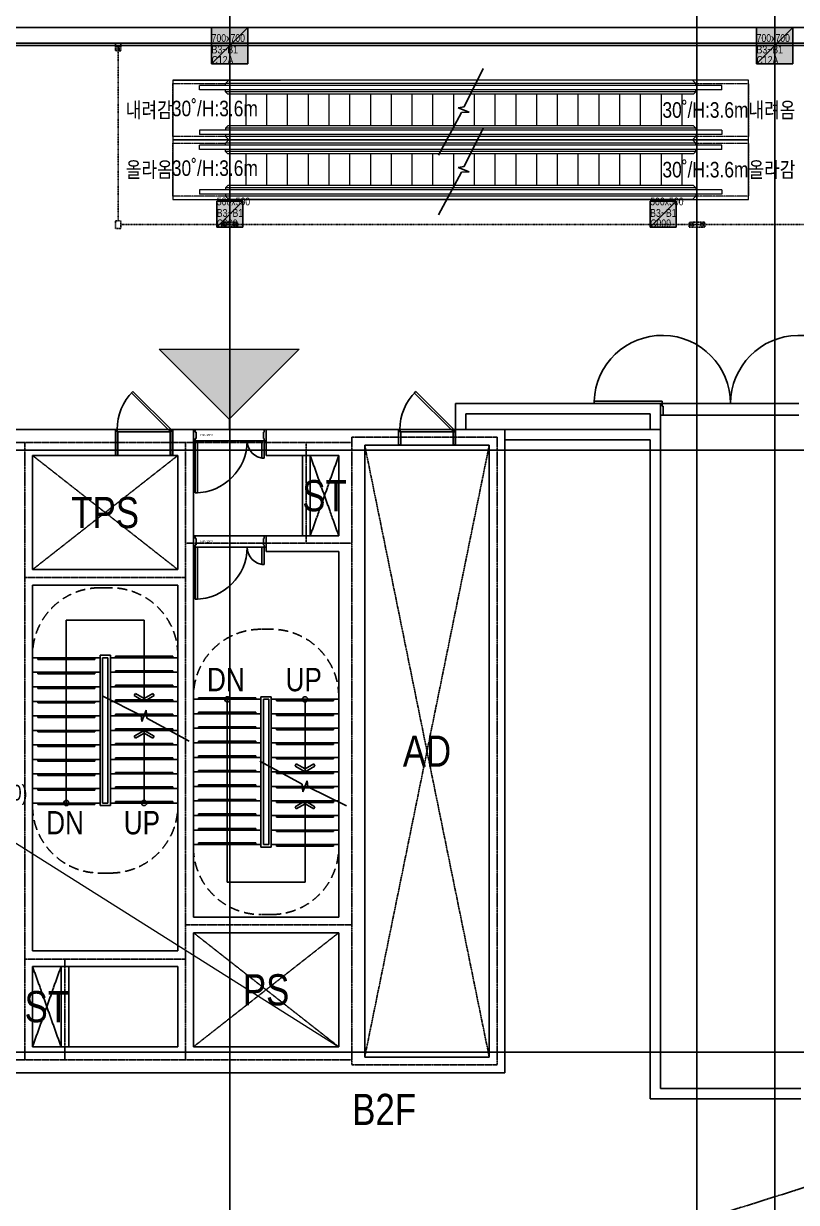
# Model space of a CAD drawing. Header units: millimetres. Extents: x -20379 to 476967, y -520228 to 220376.
# Drawn here: x 306773 to 321663, y -450620 to -427895 of the extents above; entities that cross this region are included whole.
import ezdxf
from ezdxf.enums import TextEntityAlignment as Align

# ---------------------------------------------------------------- set-up
doc = ezdxf.new("R2010")
doc.units = ezdxf.units.MM
doc.header["$MEASUREMENT"] = 0
for name, pattern in [('$0$X-CORE_B2F$0$CEN', [62, 60, -1, 0, -1]), ('$0$X-CORE_B2F$0$CENTER2', [1.125, 0.75, -0.125, 0.125, -0.125]), ('$0$X-CORE_B2F$0$DASHED', [3, 2, -1]), ('$0$X-CORE_B2F$0$HIDDEN', [9.525, 6.35, -3.175]), ('$0$X-F_EXIT_B2F$0$18$0$STYLE_19', [0.83328, 0.41656, -0.41672]), ('$0$X-GRID_B3~B1$0$CENTER2', [1.125, 0.75, -0.125, 0.125, -0.125]), ('$0$X-INT-B2$0$CEN', [62, 60, -1, 0, -1]), ('$0$X-INT-B2$0$HID', [1.5, 1, -0.5])]:
    doc.linetypes.add(name, pattern=pattern)
doc.layers.get('Defpoints').update_dxf_attribs({"color": 145, "lineweight": 9})
doc.layers.add('$0$NDC_S_HATCH MATERIAL', color=8, linetype='Continuous', lineweight=9)
doc.layers.add('$0$X-F_EXIT_B2F$0$X-F_EXIT_B2F$0$TEXT VN1', color=7, linetype='Continuous', lineweight=13)
for name, color, linetype in [('$0$X-COL-B2$0$A-254', 254, 'Continuous'), ('$0$X-COL-B2$0$A-COL', 2, 'Continuous'), ('$0$X-COL-B2$0$A-CON', 2, 'Continuous'), ('$0$X-CORE_B2F$0$A-CEN2', 8, '$0$X-CORE_B2F$0$CENTER2'), ('$0$X-CORE_B2F$0$A-CON', 2, 'Continuous'), ('$0$X-CORE_B2F$0$A-DOOR', 4, 'Continuous'), ('$0$X-CORE_B2F$0$A-DOORF', 9, 'Continuous'), ('$0$X-CORE_B2F$0$A-ELE4', 8, 'Continuous'), ('$0$X-CORE_B2F$0$A-HR', 6, 'Continuous'), ('$0$X-CORE_B2F$0$A-OPEN1', 1, '$0$X-CORE_B2F$0$CEN'), ('$0$X-CORE_B2F$0$A-OPEN2', 9, '$0$X-CORE_B2F$0$DASHED'), ('$0$X-CORE_B2F$0$A-STR', 4, 'Continuous'), ('$0$X-CORE_B2F$0$A-SYM', 7, 'Continuous'), ('$0$X-CORE_B2F$0$A-WALD', 7, 'Continuous'), ('$0$X-F_EXIT_B2F$0$A-FSD', 4, 'Continuous'), ('$0$X-F_EXIT_B2F$0$A-SHUTTER', 4, 'Continuous'), ('$0$X-F_EXIT_B2F$0$A-WALD', 7, 'Continuous'), ('$0$X-F_EXIT_B2F$0$X-F_EXIT_B2F$0$F_exit', 3, 'Continuous'), ('$0$X-GRID_B3~B1$0$A-CEN1', 1, '$0$X-GRID_B3~B1$0$CENTER2'), ('$0$X-INT-B2$0$A-OPEN1', 1, '$0$X-INT-B2$0$CEN'), ('$0$X-INT-B2$0$A-SYM', 7, 'Continuous'), ('$0$X-INT-B2$0$A-WALB', 3, 'Continuous')]:
    doc.layers.add(name, color=color, linetype=linetype)
doc.styles.add('$0$X-COL-B2$0$Hrtext', font='arial.ttf', dxfattribs={"width": 0.8})
doc.styles.add('$0$X-CORE_B2F$0$$0$X-PLAN$0$Standard', font='')
doc.styles.add('$0$X-CORE_B2F$0$Hrtext', font='arial.ttf', dxfattribs={"width": 0.8})
doc.styles.add('$0$X-GRID_B3~B1$0$Heerim', font='', dxfattribs={"width": 0.8})
doc.styles.add('$0$X-INT-B2$0$Hrtext', font='arial.ttf', dxfattribs={"width": 0.8})
doc.styles.get('$0$X-CORE_B2F$0$$0$X-PLAN$0$Standard').set_extended_font_data('DotumChe')
doc.styles.get('$0$X-GRID_B3~B1$0$Heerim').set_extended_font_data('Dotum')

# ---------------------------------------------------------------- blocks, each defined once
blk = doc.blocks.new('$0$258')
at = {"layer": '$0$X-COL-B2$0$A-254'}
h = blk.add_hatch(color=256, dxfattribs=at)
h.dxf.hatch_style = 1
h.paths.add_polyline_path([(409397, -114681), (408697, -114681), (408697, -115381), (409397, -115381)])
h = blk.add_hatch(color=256, dxfattribs=at)
h.dxf.hatch_style = 1
h.paths.add_polyline_path([(419897, -114681), (419197, -114681), (419197, -115381), (419897, -115381)])
h = blk.add_hatch(color=256, dxfattribs=at)
h.dxf.hatch_style = 1
h.paths.add_polyline_path([(409297, -118031), (408797, -118031), (408797, -118531), (409297, -118531)])
h = blk.add_hatch(color=256, dxfattribs=at)
h.dxf.hatch_style = 1
h.paths.add_polyline_path([(417647, -118031), (417147, -118031), (417147, -118531), (417647, -118531)])
at = {"layer": '$0$X-F_EXIT_B2F$0$X-F_EXIT_B2F$0$F_exit', "true_color": 0xb56bff}
h = blk.add_hatch(color=191, dxfattribs=at)
h.dxf.hatch_style = 1
h.paths.add_polyline_path([(409037, -122231), (407687, -120881), (410387, -120881)])
at = {"layer": '$0$X-COL-B2$0$A-COL'}
for p, q in [((409397, -114681), (408697, -114681)), ((408697, -114681), (408697, -115381)), ((409397, -115381), (409397, -114681)), ((419897, -114681), (419197, -114681)), ((419197, -114681), (419197, -115381)), ((419897, -115381), (419897, -114681)), ((408697, -115381), (409397, -115381)), ((419197, -115381), (419897, -115381)), ((409297, -118031), (408797, -118031)), ((408797, -118031), (408797, -118531)), ((409297, -118531), (409297, -118031)), ((417647, -118031), (417147, -118031)), ((417147, -118031), (417147, -118531)), ((417647, -118531), (417647, -118031)), ((408797, -118531), (409297, -118531)), ((417147, -118531), (417647, -118531))]:
    blk.add_line(p, q, dxfattribs=at)
at = {"layer": '$0$X-COL-B2$0$A-CON', "ltscale": 10}
for p, q in [((403647, -114681), (423647, -114681)), ((403347, -114981), (423947, -114981))]:
    blk.add_line(p, q, dxfattribs=at)
at = {"layer": '$0$X-CORE_B2F$0$A-CEN2'}
for p, q in [((411397, -122681), (402097, -122681)), ((405097, -134581), (405097, -122681)), ((408197, -134581), (408197, -122681)), ((410522, -122681), (410522, -124621)), ((411397, -122581), (411397, -134681)), ((414197, -122581), (411397, -122581)), ((414197, -122581), (414197, -134681)), ((411397, -124621), (408197, -124621)), ((405097, -125281), (408197, -125281)), ((408197, -131981), (411397, -131981)), ((405097, -132641), (408197, -132641)), ((405872, -134581), (405872, -132641)), ((402097, -134581), (411397, -134581)), ((414197, -134681), (411397, -134681))]:
    blk.add_line(p, q, dxfattribs=at)
at = {"layer": '$0$X-CORE_B2F$0$A-CON', "ltscale": 10}
for p, q in [((401947, -122431), (406844, -122431)), ((406844, -122931), (406844, -122431)), ((407947, -122431), (408347, -122431)), ((407947, -122931), (407947, -122431)), ((408347, -131831), (408347, -122431)), ((409747, -122431), (412297, -122431)), ((409747, -122931), (409747, -122431)), ((412297, -122731), (412297, -122431)), ((413397, -122431), (414347, -122431)), ((413397, -122731), (413397, -122431)), ((414347, -122431), (414347, -134831)), ((406844, -122931), (405247, -122931)), ((405247, -122931), (405247, -125131)), ((408047, -122931), (407947, -122931)), ((408047, -125131), (408047, -122931)), ((409747, -122931), (411147, -122931)), ((411147, -122931), (411147, -124481)), ((411647, -122731), (411647, -134531)), ((412297, -122731), (411647, -122731)), ((414047, -122731), (413397, -122731)), ((414047, -122731), (414047, -134531)), ((411147, -124481), (409747, -124481)), ((409747, -124781), (409747, -124481)), ((411147, -124781), (409747, -124781)), ((411147, -124781), (411147, -131831)), ((405247, -125131), (408047, -125131)), ((405247, -125431), (405247, -132481)), ((405247, -125431), (408047, -125431)), ((408047, -132481), (408047, -125431)), ((408347, -131831), (411147, -131831)), ((408347, -134331), (408347, -132131)), ((408347, -132131), (411147, -132131)), ((411147, -132131), (411147, -134331)), ((405247, -132481), (408047, -132481)), ((405247, -132781), (405247, -134331)), ((405247, -132781), (408047, -132781)), ((408047, -134331), (408047, -132781)), ((405247, -134331), (408047, -134331)), ((408347, -134331), (411147, -134331)), ((414047, -134531), (411647, -134531)), ((414347, -134831), (401947, -134831))]:
    blk.add_line(p, q, dxfattribs=at)
at = {"layer": '$0$X-CORE_B2F$0$A-DOOR'}
for p, q in [((407153, -121724), (407181, -121695)), ((407888, -122459), (407153, -121724)), ((407181, -121695), (407916, -122431)), ((412603, -121724), (412631, -121695)), ((413338, -122459), (412603, -121724)), ((412631, -121695), (413366, -122431)), ((406847, -122446), (406847, -122431)), ((406847, -122431), (406877, -122431)), ((406848, -122446), (406847, -122446)), ((406875, -122432), (406848, -122432)), ((406848, -122432), (406848, -122446)), ((406848, -122446), (406848, -122446)), ((406848, -122446), (406848, -122446)), ((406875, -122477), (406875, -122432)), ((406890, -122477), (406875, -122477)), ((406877, -122431), (406877, -122476)), ((406877, -122476), (406892, -122476)), ((406890, -122929), (406890, -122477)), ((406892, -122476), (406892, -122931)), ((407916, -122431), (407888, -122459)), ((407916, -122476), (407901, -122476)), ((407901, -122476), (407901, -122931)), ((407903, -122929), (407903, -122477)), ((407903, -122477), (407918, -122477)), ((407947, -122431), (407916, -122431)), ((407916, -122431), (407916, -122476)), ((407918, -122477), (407918, -122432)), ((407918, -122432), (407945, -122432)), ((407945, -122432), (407945, -122446)), ((407945, -122446), (407945, -122446)), ((407945, -122446), (407945, -122446)), ((407945, -122446), (407947, -122446)), ((407947, -122446), (407947, -122431)), ((408347, -122431), (408382, -122431)), ((408347, -122651), (408347, -122431)), ((408382, -122431), (408382, -122481)), ((408382, -122481), (408397, -122481)), ((408397, -122481), (408397, -122601)), ((409712, -122481), (409697, -122481)), ((409697, -122481), (409697, -122601)), ((409747, -122431), (409712, -122431)), ((409712, -122431), (409712, -122481)), ((409747, -122651), (409747, -122431)), ((412297, -122446), (412297, -122431)), ((412297, -122431), (412327, -122431)), ((412298, -122446), (412297, -122446)), ((412325, -122432), (412298, -122432)), ((412298, -122432), (412298, -122446)), ((412298, -122446), (412298, -122446)), ((412298, -122446), (412298, -122446)), ((412325, -122477), (412325, -122432)), ((412340, -122477), (412325, -122477)), ((412327, -122431), (412327, -122476)), ((412327, -122476), (412342, -122476)), ((412340, -122729), (412340, -122477)), ((412342, -122476), (412342, -122731)), ((413366, -122431), (413338, -122459)), ((413366, -122476), (413351, -122476)), ((413351, -122476), (413351, -122731)), ((413353, -122729), (413353, -122477)), ((413353, -122477), (413368, -122477)), ((413397, -122431), (413366, -122431)), ((413366, -122431), (413366, -122476)), ((413368, -122477), (413368, -122432)), ((413368, -122432), (413395, -122432)), ((413395, -122432), (413395, -122446)), ((413395, -122446), (413395, -122446)), ((413395, -122446), (413395, -122446)), ((413395, -122446), (413397, -122446)), ((413397, -122446), (413397, -122431)), ((408382, -122651), (408347, -122651)), ((408397, -122601), (408382, -122601)), ((408382, -122601), (408382, -122651)), ((408382, -122651), (408427, -122651)), ((408382, -123651), (408382, -122651)), ((408427, -122651), (408427, -123651)), ((409667, -122651), (409712, -122651)), ((409667, -122981), (409667, -122651)), ((409697, -122601), (409712, -122601)), ((409712, -122601), (409712, -122651)), ((409712, -122651), (409747, -122651)), ((409712, -122651), (409712, -122981)), ((406847, -122931), (406847, -122916)), ((406847, -122916), (406848, -122916)), ((406892, -122931), (406847, -122931)), ((406848, -122916), (406848, -122916)), ((406848, -122916), (406848, -122916)), ((406848, -122916), (406848, -122929)), ((406848, -122929), (406890, -122929)), ((407901, -122931), (407947, -122931)), ((407945, -122929), (407903, -122929)), ((407947, -122916), (407945, -122916)), ((407945, -122916), (407945, -122916)), ((407945, -122916), (407945, -122916)), ((407945, -122916), (407945, -122929)), ((407947, -122931), (407947, -122916)), ((412297, -122731), (412297, -122716)), ((412297, -122716), (412298, -122716)), ((412342, -122731), (412297, -122731)), ((412298, -122716), (412298, -122716)), ((412298, -122716), (412298, -122716)), ((412298, -122716), (412298, -122729)), ((412298, -122729), (412340, -122729)), ((413351, -122731), (413397, -122731)), ((413395, -122729), (413353, -122729)), ((413397, -122716), (413395, -122716)), ((413395, -122716), (413395, -122716)), ((413395, -122716), (413395, -122716)), ((413395, -122716), (413395, -122729)), ((413397, -122731), (413397, -122716)), ((409712, -122981), (409667, -122981)), ((408427, -123651), (408382, -123651)), ((408347, -124481), (408382, -124481)), ((408347, -124701), (408347, -124481)), ((408382, -124481), (408382, -124531)), ((408382, -124531), (408397, -124531)), ((408397, -124531), (408397, -124651)), ((409712, -124531), (409697, -124531)), ((409697, -124531), (409697, -124651)), ((409747, -124481), (409712, -124481)), ((409712, -124481), (409712, -124531)), ((409747, -124701), (409747, -124481)), ((408382, -124701), (408347, -124701)), ((408397, -124651), (408382, -124651)), ((408382, -124651), (408382, -124701)), ((408382, -124701), (408427, -124701)), ((408382, -125701), (408382, -124701)), ((408427, -124701), (408427, -125701)), ((409667, -124701), (409712, -124701)), ((409667, -125031), (409667, -124701)), ((409697, -124651), (409712, -124651)), ((409712, -124651), (409712, -124701)), ((409712, -124701), (409747, -124701)), ((409712, -124701), (409712, -125031)), ((409712, -125031), (409667, -125031)), ((408427, -125701), (408382, -125701))]:
    blk.add_line(p, q, dxfattribs=at)
at = {"layer": '$0$X-CORE_B2F$0$A-DOOR', "color": 8}
for p, q in [((406848, -122929), (406848, -122432)), ((406848, -122432), (406867, -122432)), ((406867, -122434), (406850, -122434)), ((406850, -122434), (406850, -122928)), ((406867, -122432), (406867, -122434)), ((406877, -122431), (407916, -122431)), ((407901, -122476), (406892, -122476)), ((407945, -122432), (407926, -122432)), ((407926, -122432), (407926, -122434)), ((407926, -122434), (407943, -122434)), ((407943, -122434), (407943, -122928)), ((407945, -122929), (407945, -122432)), ((412298, -122729), (412298, -122432)), ((412298, -122432), (412317, -122432)), ((412317, -122434), (412300, -122434)), ((412300, -122434), (412300, -122728)), ((412317, -122432), (412317, -122434)), ((412327, -122431), (413366, -122431)), ((413351, -122476), (412342, -122476)), ((413395, -122432), (413376, -122432)), ((413376, -122432), (413376, -122434)), ((413376, -122434), (413393, -122434)), ((413393, -122434), (413393, -122728)), ((413395, -122729), (413395, -122432)), ((406867, -122929), (406848, -122929)), ((406850, -122928), (406867, -122928)), ((406867, -122928), (406867, -122929)), ((406892, -122931), (407901, -122931)), ((407943, -122928), (407926, -122928)), ((407926, -122928), (407926, -122929)), ((407926, -122929), (407945, -122929)), ((412317, -122729), (412298, -122729)), ((412300, -122728), (412317, -122728)), ((412317, -122728), (412317, -122729)), ((412342, -122731), (413351, -122731)), ((413393, -122728), (413376, -122728)), ((413376, -122728), (413376, -122729)), ((413376, -122729), (413395, -122729))]:
    blk.add_line(p, q, dxfattribs=at)
for centre in [(407916, -122431), (413366, -122431)]:
    blk.add_arc(centre, 1040, 135, 180, dxfattribs=at)
at = {"layer": '$0$X-CORE_B2F$0$A-DOORF'}
for centre, radius, start, end in [((408382, -122651), 1000, 270, 360), ((409712, -122651), 330, 180, 270), ((408382, -124701), 1000, 270, 360), ((409712, -124701), 330, 180, 270)]:
    blk.add_arc(centre, radius, start, end, dxfattribs=at)
at = {"layer": '$0$X-CORE_B2F$0$A-ELE4'}
for p, q in [((408382, -122431), (409712, -122431)), ((408382, -122651), (409712, -122651)), ((408382, -124481), (409712, -124481)), ((408382, -124701), (409712, -124701)), ((406847, -126831), (406847, -126801)), ((406847, -126801), (407947, -126801)), ((407947, -126801), (407947, -126831)), ((405347, -126861), (405347, -126831)), ((406447, -126861), (405347, -126861)), ((406447, -126831), (406447, -126861)), ((405347, -127141), (405347, -127111)), ((406447, -127141), (405347, -127141)), ((406447, -127111), (406447, -127141)), ((406847, -127111), (406847, -127081)), ((406847, -127081), (407947, -127081)), ((407947, -127081), (407947, -127111)), ((405347, -127421), (405347, -127391)), ((406447, -127421), (405347, -127421)), ((406447, -127391), (406447, -127421)), ((406847, -127391), (406847, -127361)), ((406847, -127361), (407947, -127361)), ((407947, -127361), (407947, -127391)), ((405347, -127701), (405347, -127671)), ((406447, -127701), (405347, -127701)), ((406447, -127671), (406447, -127701)), ((406847, -127671), (406847, -127641)), ((406847, -127641), (407947, -127641)), ((407947, -127641), (407947, -127671)), ((409547, -127601), (408447, -127601)), ((408447, -127601), (408447, -127631)), ((409547, -127631), (409547, -127601)), ((409947, -127631), (409947, -127661)), ((409947, -127661), (411047, -127661)), ((411047, -127661), (411047, -127631)), ((406847, -127951), (406847, -127921)), ((406847, -127921), (407947, -127921)), ((407947, -127921), (407947, -127951)), ((409547, -127881), (408447, -127881)), ((408447, -127881), (408447, -127911)), ((409547, -127911), (409547, -127881)), ((409947, -127911), (409947, -127941)), ((409947, -127941), (411047, -127941)), ((411047, -127941), (411047, -127911)), ((405347, -127981), (405347, -127951)), ((406447, -127981), (405347, -127981)), ((406447, -127951), (406447, -127981)), ((409547, -128161), (408447, -128161)), ((408447, -128161), (408447, -128191)), ((409547, -128191), (409547, -128161)), ((405347, -128261), (405347, -128231)), ((406447, -128261), (405347, -128261)), ((406447, -128231), (406447, -128261)), ((406847, -128231), (406847, -128201)), ((406847, -128201), (407947, -128201)), ((407947, -128201), (407947, -128231)), ((409947, -128191), (409947, -128221)), ((409947, -128221), (411047, -128221)), ((411047, -128221), (411047, -128191)), ((405347, -128541), (405347, -128511)), ((406447, -128541), (405347, -128541)), ((406447, -128511), (406447, -128541)), ((406847, -128511), (406847, -128481)), ((406847, -128481), (407947, -128481)), ((407947, -128481), (407947, -128511)), ((409547, -128441), (408447, -128441)), ((408447, -128441), (408447, -128471)), ((409547, -128471), (409547, -128441)), ((409947, -128471), (409947, -128501)), ((409947, -128501), (411047, -128501)), ((411047, -128501), (411047, -128471)), ((405347, -128821), (405347, -128791)), ((406447, -128821), (405347, -128821)), ((406447, -128791), (406447, -128821)), ((406847, -128791), (406847, -128761)), ((406847, -128761), (407947, -128761)), ((407947, -128761), (407947, -128791)), ((409547, -128721), (408447, -128721)), ((408447, -128721), (408447, -128751)), ((409547, -128751), (409547, -128721)), ((409947, -128751), (409947, -128781)), ((409947, -128781), (411047, -128781)), ((411047, -128781), (411047, -128751)), ((405347, -129101), (405347, -129071)), ((406447, -129071), (406447, -129101)), ((406847, -129071), (406847, -129041)), ((406847, -129041), (407947, -129041)), ((407947, -129041), (407947, -129071)), ((409547, -129001), (408447, -129001)), ((408447, -129001), (408447, -129031)), ((409547, -129031), (409547, -129001)), ((409947, -129031), (409947, -129061)), ((409947, -129061), (411047, -129061)), ((411047, -129061), (411047, -129031)), ((406447, -129101), (405347, -129101)), ((409547, -129281), (408447, -129281)), ((408447, -129281), (408447, -129311)), ((409547, -129311), (409547, -129281)), ((405347, -129381), (405347, -129351)), ((406447, -129381), (405347, -129381)), ((406447, -129351), (406447, -129381)), ((406847, -129351), (406847, -129321)), ((406847, -129321), (407947, -129321)), ((407947, -129321), (407947, -129351)), ((409947, -129311), (409947, -129341)), ((409947, -129341), (411047, -129341)), ((411047, -129341), (411047, -129311)), ((405347, -129661), (405347, -129631)), ((406447, -129661), (405347, -129661)), ((406447, -129631), (406447, -129661)), ((406847, -129631), (406847, -129601)), ((406847, -129601), (407947, -129601)), ((407947, -129601), (407947, -129631)), ((409547, -129561), (408447, -129561)), ((408447, -129561), (408447, -129591)), ((409547, -129591), (409547, -129561)), ((409947, -129591), (409947, -129621)), ((409947, -129621), (411047, -129621)), ((411047, -129621), (411047, -129591)), ((409547, -129841), (408447, -129841)), ((408447, -129841), (408447, -129871)), ((409547, -129871), (409547, -129841)), ((409947, -129871), (409947, -129901)), ((409947, -129901), (411047, -129901)), ((411047, -129901), (411047, -129871)), ((409547, -130121), (408447, -130121)), ((408447, -130121), (408447, -130151)), ((409547, -130151), (409547, -130121)), ((409947, -130151), (409947, -130181)), ((409947, -130181), (411047, -130181)), ((411047, -130181), (411047, -130151)), ((409547, -130401), (408447, -130401)), ((408447, -130401), (408447, -130431)), ((409547, -130431), (409547, -130401)), ((409947, -130431), (409947, -130461)), ((411047, -130461), (411047, -130431)), ((409947, -130461), (411047, -130461))]:
    blk.add_line(p, q, dxfattribs=at)
at = {"layer": '$0$X-CORE_B2F$0$A-HR'}
for p, q in [((406547, -129681), (406547, -126781)), ((406747, -126781), (406547, -126781)), ((406747, -126781), (406747, -129681)), ((406597, -126831), (406597, -129631)), ((406597, -126831), (406697, -126831)), ((406697, -129631), (406697, -126831)), ((409647, -127581), (409847, -127581)), ((409647, -127581), (409647, -130481)), ((409697, -130431), (409697, -127631)), ((409697, -127631), (409797, -127631)), ((409797, -127631), (409797, -130431)), ((409847, -130481), (409847, -127581)), ((406547, -129681), (406747, -129681)), ((406597, -129631), (406697, -129631)), ((409697, -130431), (409797, -130431)), ((409847, -130481), (409647, -130481))]:
    blk.add_line(p, q, dxfattribs=at)
at = {"layer": '$0$X-CORE_B2F$0$A-OPEN1'}
for p, q in [((411147, -124481), (410597, -122931)), ((410597, -124481), (411147, -122931)), ((405247, -132781), (405797, -134331)), ((405797, -132781), (405247, -134331))]:
    blk.add_line(p, q, dxfattribs=at)
at = {"layer": '$0$X-CORE_B2F$0$A-OPEN2'}
for p, q in [((405247, -125131), (408047, -122931)), ((408047, -125131), (405247, -122931)), ((414047, -122731), (411647, -134531)), ((414047, -134531), (411647, -122731)), ((411147, -132131), (408347, -134331)), ((411147, -134331), (408347, -132131))]:
    blk.add_line(p, q, dxfattribs=at)
at = {"layer": '$0$X-CORE_B2F$0$A-STR', "color": 8, "linetype": '$0$X-CORE_B2F$0$HIDDEN', "ltscale": 30}
for p, q in [((406747, -125481), (406547, -125481)), ((409847, -126281), (409647, -126281)), ((406747, -130981), (406547, -130981)), ((409847, -131781), (409647, -131781))]:
    blk.add_line(p, q, dxfattribs=at)
at = {"layer": '$0$X-CORE_B2F$0$A-STR'}
for p, q in [((405247, -126831), (406547, -126831)), ((408047, -126831), (406747, -126831)), ((405247, -127111), (406547, -127111)), ((408047, -127111), (406747, -127111)), ((405247, -127391), (406547, -127391)), ((408047, -127391), (406747, -127391)), ((405247, -127671), (406547, -127671)), ((408047, -127671), (406747, -127671)), ((408347, -127631), (409647, -127631)), ((411147, -127631), (409847, -127631)), ((408347, -127911), (409647, -127911)), ((411147, -127911), (409847, -127911)), ((405247, -127951), (406547, -127951)), ((408047, -127951), (406747, -127951)), ((405247, -128231), (406547, -128231)), ((408047, -128231), (406747, -128231)), ((408347, -128191), (409647, -128191)), ((411147, -128191), (409847, -128191)), ((405247, -128511), (406547, -128511)), ((408047, -128511), (406747, -128511)), ((408347, -128471), (409647, -128471)), ((411147, -128471), (409847, -128471)), ((405247, -128791), (406547, -128791)), ((408047, -128791), (406747, -128791)), ((408347, -128751), (409647, -128751)), ((411147, -128751), (409847, -128751)), ((405247, -129071), (406547, -129071)), ((408047, -129071), (406747, -129071)), ((408347, -129031), (409647, -129031)), ((411147, -129031), (409847, -129031)), ((405247, -129351), (406547, -129351)), ((408047, -129351), (406747, -129351)), ((408347, -129311), (409647, -129311)), ((411147, -129311), (409847, -129311)), ((405247, -129631), (406547, -129631)), ((408047, -129631), (406747, -129631)), ((408347, -129591), (409647, -129591)), ((411147, -129591), (409847, -129591)), ((408347, -129871), (409647, -129871)), ((411147, -129871), (409847, -129871)), ((408347, -130151), (409647, -130151)), ((411147, -130151), (409847, -130151)), ((408347, -130431), (409647, -130431)), ((411147, -130431), (409847, -130431))]:
    blk.add_line(p, q, dxfattribs=at)
at = {"layer": '$0$X-CORE_B2F$0$A-STR', "color": 8, "linetype": '$0$X-CORE_B2F$0$HIDDEN', "ltscale": 30}
for centre, start, end in [((406547, -126781), 90, 180), ((406747, -126781), 0, 90), ((409647, -127581), 90, 180), ((409847, -127581), 0, 90), ((406547, -129681), 180, 270), ((406747, -129681), 270, 0), ((409647, -130481), 180, 270), ((409847, -130481), 270, 0)]:
    blk.add_arc(centre, 1300, start, end, dxfattribs=at)
at = {"layer": '$0$X-CORE_B2F$0$A-SYM'}
for p, q in [((405897, -129631), (405897, -126106)), ((405897, -126106), (407397, -126106)), ((407397, -126106), (407397, -127671)), ((406600, -127574), (407339, -127941)), ((407205, -127560), (407229, -127518)), ((407397, -127671), (407205, -127560)), ((407229, -127518), (407397, -127615)), ((407397, -127615), (407565, -127518)), ((407589, -127560), (407397, -127671)), ((407565, -127518), (407589, -127560)), ((408997, -127631), (408997, -131156)), ((410497, -129031), (410497, -127631)), ((407339, -127941), (407355, -128057)), ((407355, -128057), (407438, -127844)), ((407438, -127844), (407448, -127992)), ((407448, -127992), (408267, -128439)), ((407205, -128342), (407397, -128231)), ((407229, -128383), (407205, -128342)), ((407397, -128286), (407229, -128383)), ((407397, -128231), (407397, -129631)), ((407397, -128231), (407589, -128342)), ((407565, -128383), (407397, -128286)), ((407589, -128342), (407565, -128383)), ((410445, -129269), (409626, -128823)), ((410329, -128878), (410305, -128920)), ((410305, -128920), (410497, -129031)), ((410497, -128975), (410329, -128878)), ((410665, -128878), (410497, -128975)), ((410497, -129031), (410689, -128920)), ((410689, -128920), (410665, -128878)), ((410455, -129417), (410445, -129269)), ((410538, -129204), (410455, -129417)), ((410554, -129320), (410538, -129204)), ((411293, -129687), (410554, -129320)), ((410497, -129591), (410305, -129702)), ((410305, -129702), (410329, -129743)), ((410329, -129743), (410497, -129646)), ((410689, -129702), (410497, -129591)), ((410497, -131156), (410497, -129591)), ((410497, -129646), (410665, -129743)), ((410665, -129743), (410689, -129702)), ((408997, -131156), (410497, -131156))]:
    blk.add_line(p, q, dxfattribs=at)
for centre in [(408997, -127631), (410497, -127631), (405897, -129631), (407397, -129631)]:
    blk.add_circle(centre, 50, dxfattribs=at)
at = {"layer": '$0$X-CORE_B2F$0$A-WALD'}
for p, q in [((410447, -124481), (410447, -122931)), ((410597, -122931), (410597, -124481)), ((405797, -134331), (405797, -132781)), ((405947, -132781), (405947, -134331))]:
    blk.add_line(p, q, dxfattribs=at)
at = {"layer": '$0$X-F_EXIT_B2F$0$A-FSD'}
for p, q in [((417381, -121886), (416066, -121886)), ((416066, -121886), (416066, -121931)), ((416066, -121931), (417381, -121931)), ((417381, -121931), (417346, -121931)), ((417346, -121931), (417346, -122151)), ((417381, -121931), (417381, -121886)), ((417381, -121931), (420012, -121931)), ((417381, -121981), (417381, -121931)), ((417396, -121981), (417381, -121981)), ((417396, -122151), (417396, -121981)), ((417346, -122151), (417396, -122151)), ((420011, -122151), (417381, -122151))]:
    blk.add_line(p, q, dxfattribs=at)
for centre, start, end in [((417381, -121931), 359.9946, 178.0442), ((420012, -121931), 1.9558, 180.0054)]:
    blk.add_arc(centre, 1315, start, end, dxfattribs=at)
at = {"layer": '$0$X-F_EXIT_B2F$0$A-SHUTTER', "linetype": '$0$X-F_EXIT_B2F$0$18$0$STYLE_19'}
for p, q in [((406847, -115131), (406847, -114981)), ((406847, -114981), (406947, -114981)), ((406947, -114981), (406947, -115131)), ((406877, -115131), (406847, -115131)), ((406917, -115041), (406877, -115041)), ((406877, -115041), (406877, -115131)), ((406897, -115041), (406897, -118406)), ((406917, -115131), (406917, -115041)), ((406947, -115131), (406917, -115131)), ((406847, -118406), (406947, -118406)), ((406847, -118556), (406847, -118406)), ((406947, -118556), (406847, -118556)), ((406947, -118406), (406947, -118556)), ((424947, -118481), (406947, -118481)), ((409045, -118431), (408895, -118431)), ((408895, -118431), (408895, -118461)), ((408895, -118461), (408985, -118461)), ((408985, -118501), (408895, -118501)), ((408895, -118501), (408895, -118531)), ((408895, -118531), (409045, -118531)), ((408985, -118461), (408985, -118501)), ((409045, -118531), (409045, -118431)), ((409045, -118431), (409195, -118431)), ((409045, -118531), (409045, -118431)), ((409195, -118531), (409045, -118531)), ((409195, -118461), (409105, -118461)), ((409105, -118461), (409105, -118501)), ((409105, -118501), (409195, -118501)), ((409195, -118431), (409195, -118461)), ((409195, -118501), (409195, -118531)), ((418047, -118431), (417897, -118431)), ((417897, -118431), (417897, -118461)), ((417897, -118461), (417987, -118461)), ((417987, -118501), (417897, -118501)), ((417897, -118501), (417897, -118531)), ((417897, -118531), (418047, -118531)), ((417987, -118461), (417987, -118501)), ((418047, -118531), (418047, -118431)), ((418047, -118431), (418197, -118431)), ((418047, -118531), (418047, -118431)), ((418197, -118531), (418047, -118531)), ((418197, -118461), (418107, -118461)), ((418107, -118461), (418107, -118501)), ((418107, -118501), (418197, -118501)), ((418197, -118431), (418197, -118461)), ((418197, -118501), (418197, -118531))]:
    blk.add_line(p, q, dxfattribs=at)
at = {"layer": '$0$X-F_EXIT_B2F$0$A-WALD'}
for p, q in [((417346, -121931), (413397, -121931)), ((413397, -121931), (413397, -122431)), ((417347, -122431), (417346, -121931)), ((417146, -122131), (413597, -122131)), ((413597, -122131), (413597, -122431)), ((417147, -122431), (417146, -122131))]:
    blk.add_line(p, q, dxfattribs=at)
at = {"layer": '$0$X-F_EXIT_B2F$0$X-F_EXIT_B2F$0$TEXT VN1'}
for p, q in [((407687, -120881), (410387, -120881)), ((409037, -122231), (407687, -120881)), ((410387, -120881), (409037, -122231))]:
    blk.add_line(p, q, dxfattribs=at)
at = {"layer": '$0$X-GRID_B3~B1$0$A-CEN1', "ltscale": 10}
for p, q in [((409047, -71986), (409047, -206938)), ((418047, -71986), (418047, -206938)), ((419547, -71986), (419547, -158431)), ((565437, -115031), (324908, -115031)), ((425347, -122831), (324908, -122831)), ((425347, -134431), (324908, -134431))]:
    blk.add_line(p, q, dxfattribs=at)
at = {"layer": '$0$X-INT-B2$0$A-OPEN1'}
blk.add_line((382897, -148781), (425547, -135329), dxfattribs=at)
at = {"layer": '$0$X-INT-B2$0$A-SYM'}
for p, q in [((413932, -115474), (413565, -116213)), ((413514, -116322), (413067, -117141)), ((413565, -116213), (413449, -116229)), ((413449, -116229), (413662, -116312)), ((413662, -116312), (413514, -116322)), ((413932, -116624), (413565, -117363)), ((413514, -117472), (413067, -118291)), ((413565, -117363), (413449, -117379)), ((413449, -117379), (413662, -117462)), ((413662, -117462), (413514, -117472))]:
    blk.add_line(p, q, dxfattribs=at)
at = {"layer": '$0$X-INT-B2$0$A-WALB', "ltscale": 10}
for p, q in [((414347, -122431), (417347, -122431)), ((417347, -135131), (417347, -122431)), ((417147, -122631), (414347, -122631)), ((417147, -122631), (417147, -135331)), ((420047, -135131), (417347, -135131)), ((417147, -135331), (420047, -135331))]:
    blk.add_line(p, q, dxfattribs=at)
for p, q in [((407947, -115696), (410023, -115696)), ((408462, -115881), (408462, -115801)), ((418526, -115801), (408462, -115801)), ((418526, -115881), (408462, -115881)), ((408962, -115761), (409027, -115696)), ((408962, -115801), (408962, -115761)), ((418026, -115761), (408962, -115761)), ((408962, -115921), (408962, -115881)), ((417961, -115696), (409027, -115696)), ((418026, -115761), (417961, -115696)), ((418026, -115801), (418026, -115761)), ((418026, -115921), (418026, -115881)), ((418526, -115881), (418526, -115801)), ((409007, -115966), (408962, -115921)), ((418026, -115921), (408962, -115921)), ((417981, -115966), (409007, -115966)), ((409356, -115966), (409356, -116576)), ((409756, -115966), (409756, -116576)), ((410156, -115966), (410156, -116576)), ((410556, -115966), (410556, -116576)), ((410956, -115966), (410956, -116576)), ((411356, -115966), (411356, -116576)), ((411756, -115966), (411756, -116576)), ((412156, -115966), (412156, -116576)), ((412556, -115966), (412556, -116576)), ((412956, -115966), (412956, -116576)), ((413356, -115966), (413356, -116576)), ((413756, -115966), (413756, -116576)), ((414156, -115966), (414156, -116576)), ((414556, -115966), (414556, -116576)), ((414956, -115966), (414956, -116576)), ((415356, -115966), (415356, -116576)), ((415756, -115966), (415756, -116576)), ((416156, -115966), (416156, -116576)), ((416556, -115966), (416556, -116576)), ((416956, -115966), (416956, -116576)), ((417356, -115966), (417356, -116576)), ((417756, -115966), (417756, -116576)), ((417981, -115966), (418026, -115921)), ((409007, -116576), (408962, -116621)), ((417981, -116576), (409007, -116576)), ((417981, -116576), (418026, -116621)), ((418526, -116661), (408462, -116661)), ((408462, -116661), (408462, -116741)), ((418526, -116741), (408462, -116741)), ((418026, -116621), (408962, -116621)), ((408962, -116621), (408962, -116661)), ((408962, -116741), (408962, -116781)), ((408962, -116781), (409027, -116846)), ((418026, -116781), (408962, -116781)), ((418026, -116781), (417961, -116846)), ((418026, -116621), (418026, -116661)), ((418026, -116741), (418026, -116781)), ((418526, -116661), (418526, -116741)), ((407947, -116846), (410023, -116846)), ((408462, -117031), (408462, -116951)), ((418526, -116951), (408462, -116951)), ((418526, -117031), (408462, -117031)), ((408962, -116911), (409027, -116846)), ((408962, -116951), (408962, -116911)), ((418026, -116911), (408962, -116911)), ((408962, -117071), (408962, -117031)), ((417961, -116846), (409027, -116846)), ((417961, -116846), (409027, -116846)), ((418026, -116911), (417961, -116846)), ((418026, -116951), (418026, -116911)), ((418026, -117071), (418026, -117031)), ((418526, -117031), (418526, -116951)), ((409007, -117116), (408962, -117071)), ((418026, -117071), (408962, -117071)), ((417981, -117116), (409007, -117116)), ((409356, -117116), (409356, -117726)), ((409756, -117116), (409756, -117726)), ((410156, -117116), (410156, -117726)), ((410556, -117116), (410556, -117726)), ((410956, -117116), (410956, -117726)), ((411356, -117116), (411356, -117726)), ((411756, -117116), (411756, -117726)), ((412156, -117116), (412156, -117726)), ((412556, -117116), (412556, -117726)), ((412956, -117116), (412956, -117726)), ((413356, -117116), (413356, -117726)), ((413756, -117116), (413756, -117726)), ((414156, -117116), (414156, -117726)), ((414556, -117116), (414556, -117726)), ((414956, -117116), (414956, -117726)), ((415356, -117116), (415356, -117726)), ((415756, -117116), (415756, -117726)), ((416156, -117116), (416156, -117726)), ((416556, -117116), (416556, -117726)), ((416956, -117116), (416956, -117726)), ((417356, -117116), (417356, -117726)), ((417756, -117116), (417756, -117726)), ((417981, -117116), (418026, -117071)), ((418526, -117811), (408462, -117811)), ((408462, -117811), (408462, -117891)), ((418526, -117891), (408462, -117891)), ((409007, -117726), (408962, -117771)), ((418026, -117771), (408962, -117771)), ((408962, -117771), (408962, -117811)), ((408962, -117891), (408962, -117931)), ((408962, -117931), (409027, -117996)), ((418026, -117931), (408962, -117931)), ((417981, -117726), (409007, -117726)), ((418026, -117931), (417961, -117996)), ((417981, -117726), (418026, -117771)), ((418026, -117771), (418026, -117811)), ((418026, -117891), (418026, -117931)), ((418526, -117811), (418526, -117891)), ((417961, -117996), (409027, -117996))]:
    blk.add_line(p, q)
at = {"linetype": '$0$X-INT-B2$0$HID'}
for p, q in [((407947, -116781), (407947, -115761)), ((407947, -115761), (408962, -115761)), ((418026, -115761), (419041, -115761)), ((419041, -115761), (419041, -116781)), ((408962, -116781), (407947, -116781)), ((419041, -116781), (418026, -116781)), ((407947, -117931), (407947, -116911)), ((407947, -116911), (408962, -116911)), ((418026, -116911), (419041, -116911)), ((419041, -116911), (419041, -117931)), ((408962, -117931), (407947, -117931)), ((419041, -117931), (418026, -117931))]:
    blk.add_line(p, q, dxfattribs=at)
at = {"layer": 'Defpoints'}
for p, q in [((371347, -109231), (411147, -134331)), ((409397, -114681), (408697, -115381)), ((419897, -114681), (419197, -115381)), ((407947, -115696), (407947, -116846)), ((419041, -115696), (407947, -115696)), ((419041, -116846), (419041, -115696)), ((407947, -116846), (419041, -116846)), ((407947, -116846), (407947, -117996)), ((419041, -116846), (407947, -116846)), ((419041, -117996), (419041, -116846)), ((407947, -117996), (419041, -117996)), ((409297, -118031), (408797, -118531)), ((417647, -118031), (417147, -118531)), ((409037, -122231), (409037, -122431))]:
    blk.add_line(p, q, dxfattribs=at)
at = {"style": '$0$X-GRID_B3~B1$0$Heerim', "width": 0.8}
for p in [(336345, -75064), (371545, -75064), (419545, -75064), (470745, -75064), (553745, -75064)]:
    blk.add_attdef('NO', text='', height=1000, dxfattribs=at).set_placement(p, align=Align.MIDDLE_CENTER)
for p in [(573015, -105332), (573015, -115032), (573015, -121932), (573015, -130632), (573015, -139932)]:
    blk.add_attdef('NO', text='', height=1000, rotation=90, dxfattribs=at).set_placement(p, align=Align.MIDDLE_CENTER)
at = {"layer": 'Defpoints', "style": '$0$X-COL-B2$0$Hrtext', "width": 0.8}
for s, p in [('700x700', (408697, -114959)), ('700x700', (419197, -114959)), ('B3~B1', (408697, -115181)), ('B3~B1', (419197, -115181)), ('500x500', (408797, -118109)), ('500x500', (417147, -118109)), ('B3~B1', (408797, -118331)), ('B3~B1', (417147, -118331))]:
    blk.add_text(s, height=150, dxfattribs=at).set_placement(p)
at = {"layer": 'Defpoints', "color": 6, "style": '$0$X-COL-B2$0$Hrtext', "width": 0.8}
for s, p in [('C12A', (408697, -115381)), ('C12A', (419197, -115381)), ('C000', (408797, -118531)), ('C000', (417147, -118531))]:
    blk.add_text(s, height=150, dxfattribs=at).set_placement(p)
at = {"layer": 'Defpoints', "style": '$0$X-INT-B2$0$Hrtext', "width": 0.8}
for s, p in [('\\M+3B3BB\\M+3B7C1\\M+3B0A8', (407947, -116271)), ('30\\M+3A2AA/H:3.6m', (419041, -116271)), ('\\M+3BFC3\\M+3B6F3\\M+3BFC8', (407947, -117421)), ('30\\M+3A2AA/H:3.6m', (419041, -117421))]:
    blk.add_text(s, height=300, dxfattribs=at).set_placement(p, align=Align.MIDDLE_RIGHT)
at = {"layer": 'Defpoints', "width": 0.8}
for s, height, style, p in [('30\\M+3A2AA/H:3.6m', 300, '$0$X-INT-B2$0$Hrtext', (408760, -116242)), ('30\\M+3A2AA/H:3.6m', 300, '$0$X-INT-B2$0$Hrtext', (408760, -117392)), ('ST', 600, '$0$X-CORE_B2F$0$Hrtext', (410872, -123706)), ('TPS', 600, '$0$X-CORE_B2F$0$Hrtext', (406647, -124031)), ('DN', 450, '$0$X-CORE_B2F$0$Hrtext', (408972, -127251)), ('UP', 450, '$0$X-CORE_B2F$0$Hrtext', (410472, -127251)), ('AD', 600, '$0$X-CORE_B2F$0$Hrtext', (412847, -128631)), ('B1SL-4050(B1SL=0)', 300, '$0$X-CORE_B2F$0$Hrtext', (403596, -129431)), ('DN', 450, '$0$X-CORE_B2F$0$Hrtext', (405874, -130010)), ('UP', 450, '$0$X-CORE_B2F$0$Hrtext', (407354, -130010)), ('PS', 600, '$0$X-CORE_B2F$0$Hrtext', (409747, -133231)), ('ST', 600, '$0$X-CORE_B2F$0$Hrtext', (405522, -133556))]:
    blk.add_text(s, height=height, dxfattribs=dict(at, style=style)).set_placement(p, align=Align.MIDDLE_CENTER)
at = {"layer": 'Defpoints', "style": '$0$X-INT-B2$0$Hrtext', "width": 0.8}
for s, p in [('\\M+3B3BB\\M+3B7C1\\M+3BFC8', (419041, -116271)), ('\\M+3BFC3\\M+3B6F3\\M+3B0A8', (419041, -117421))]:
    blk.add_text(s, height=300, dxfattribs=at).set_placement(p, align=Align.MIDDLE_LEFT)
at = {"layer": 'Defpoints', "linetype": 'Continuous', "style": '$0$X-CORE_B2F$0$$0$X-PLAN$0$Standard', "text_generation_flag": 6}
for p in [(408598, -122534), (408598, -124584)]:
    blk.add_text('FSD-1300', height=37.5, rotation=180, dxfattribs=at).set_placement(p, align=Align.MIDDLE)
at = {"layer": 'Defpoints', "style": '$0$X-CORE_B2F$0$Hrtext', "width": 0.8}
blk.add_text('B2F', height=600, dxfattribs=at).set_placement((412636, -135237), align=Align.TOP_RIGHT)

msp = doc.modelspace()

# ---------------------------------------------------------------- block references
at = {"layer": '$0$NDC_S_HATCH MATERIAL'}
msp.add_blockref('$0$258', (-98302, -313290), dxfattribs=at)

doc.saveas('drawing.dxf')
